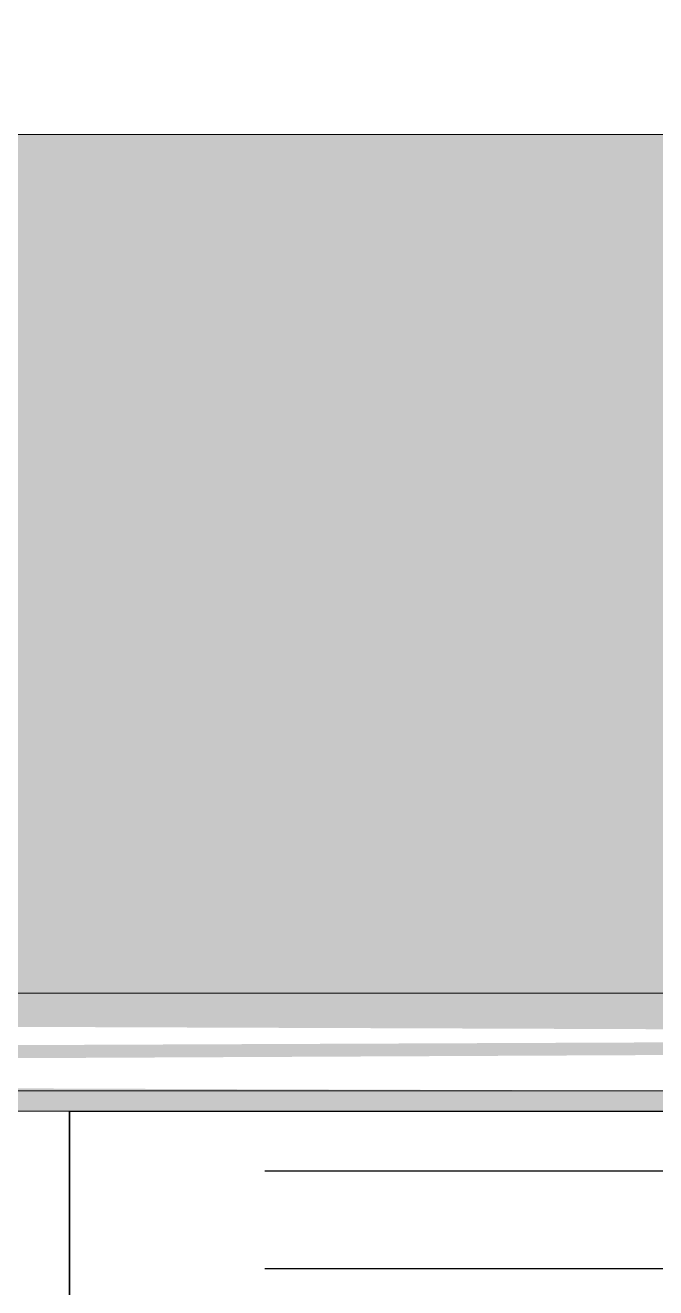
# Model space of a CAD drawing. Header units: metres. Extents: x 147 to 427, y -16 to 162.
# Drawn here: x 317.6758 to 317.8372, y 108.219 to 108.5422 of the extents above; entities that cross this region are included whole.
import ezdxf

# ---------------------------------------------------------------- set-up
doc = ezdxf.new("R2010")
doc.units = ezdxf.units.M
doc.layers.add('1053_ARQ_BASE_MATADOURO_2_dwg', color=7, linetype='Continuous', lineweight=5, true_color=0x767676)
for name, color, linetype, lineweight in [('A-PISO', 7, 'Continuous', 5), ('A-WALL', 7, 'Continuous', 9), ('P-PIPE', 7, 'Continuous', 5)]:
    doc.layers.add(name, color=color, linetype=linetype, lineweight=lineweight)

# ---------------------------------------------------------------- blocks, each defined once
blk = doc.blocks.new('1053_ARQ_BASE_MATADOURO_2_dwg-3637054-TÉRREO 1_20 - Dependente 1')
at = {"layer": 'A-PISO', "color": 253, "lineweight": 30, "true_color": 0xaaaaaa}
for p, q in [((149.74518, 75.06278), (149.34518, 75.06278)), ((149.74518, 75.03778), (149.34518, 75.03778))]:
    blk.add_line(p, q, dxfattribs=at)
at = {"layer": 'A-PISO', "color": 253, "true_color": 0xaaaaaa, "flags": 128}
for points in [[(159.53941, 75.07815), (159.53941, 75.32815), (139.88414, 75.32815), (139.83114, 75.32815), (137.53914, 76.62815), (134.99278, 76.62815), (134.99278, 76.37815), (137.47317, 76.37815), (139.76518, 75.07815)], [(139.88414, 75.32815), (139.88414, 75.07815), (159.53941, 75.07815), (159.53941, 74.27815)]]:
    blk.add_lwpolyline(points, dxfattribs=at)
at = {"layer": 'A-PISO', "color": 253, "lineweight": 30, "true_color": 0xaaaaaa, "flags": 128}
blk.add_lwpolyline([(149.29518, 75.07815), (149.79518, 75.07815), (149.79518, 74.27815), (149.29518, 74.27815), (149.29518, 75.07815), (149.29518, 74.27815)], dxfattribs=at)

msp = doc.modelspace()

# ---------------------------------------------------------------- hatches: boundary and pattern name
at = {"layer": 'A-WALL', "true_color": 0xffd4aa, "transparency": 33554483}
h = msp.add_hatch(color=41, dxfattribs=at)
h.paths.add_polyline_path([(318.50022, 108.26418), (327.93136, 108.27563), (327.93136, 108.51418), (308.27609, 108.51418), (308.2821, 108.26418), (317.89328, 108.26418)])
h.paths.add_polyline_path([(327.89547, 108.26508), (327.88165, 108.28813), (327.90192, 108.29071), (327.89543, 108.26938)])
h.paths.add_polyline_path([(327.69896, 108.26938), (317.89328, 108.27865), (317.89398, 108.29438), (327.87194, 108.28512), (327.86683, 108.26938)])
h.paths.add_polyline_path([(317.85498, 108.26938), (315.30748, 108.27865), (315.30748, 108.29438), (317.85498, 108.28512), (317.85498, 108.26981)])
h.paths.add_polyline_path([(310.10748, 108.26938), (310.10748, 108.29438), (312.64148, 108.28512), (312.64148, 108.26938), (310.198, 108.26938)])
h.paths.add_polyline_path([(312.70748, 108.26938), (312.70748, 108.29438), (315.24148, 108.28512), (315.24148, 108.26938), (312.75253, 108.26938)])
h.paths.add_polyline_path([(308.92073, 108.26938), (308.75389, 108.27865), (308.75389, 108.29438), (310.04148, 108.28512), (310.04148, 108.26938), (309.55936, 108.26938)])
at = {"layer": 'P-PIPE', "true_color": 0xc0c0c0}
for points in [[(317.22295, 108.28188), (317.85498, 108.29271), (317.85498, 108.29438), (315.30748, 108.28512), (315.30748, 108.28188), (316.58432, 108.28188)], [(315.94569, 108.26938), (317.85498, 108.27865), (317.85498, 108.28188), (315.30748, 108.27106), (315.30748, 108.26938)]]:
    msp.add_hatch(color=9, dxfattribs=at).paths.add_polyline_path(points)

# ---------------------------------------------------------------- linework, layer by layer
at = {"layer": 'A-WALL', "color": 253, "true_color": 0xaaaaaa}
for p, q in [((327.93136, 108.51418), (308.27609, 108.51418)), ((308.27609, 108.26418), (327.93136, 108.26418))]:
    msp.add_line(p, q, dxfattribs=at)
at = {"layer": 'P-PIPE'}
for p, q in [((317.85498, 108.29438), (315.30748, 108.29438)), ((315.30748, 108.26938), (317.85498, 108.26938))]:
    msp.add_line(p, q, dxfattribs=at)

# ---------------------------------------------------------------- block references
at = {"layer": '1053_ARQ_BASE_MATADOURO_2_dwg', "color": 253, "true_color": 0xaaaaaa}
msp.add_blockref('1053_ARQ_BASE_MATADOURO_2_dwg-3637054-TÉRREO 1_20 - Dependente 1', (168.39195, 33.18603), dxfattribs=at)

doc.saveas('drawing.dxf')
